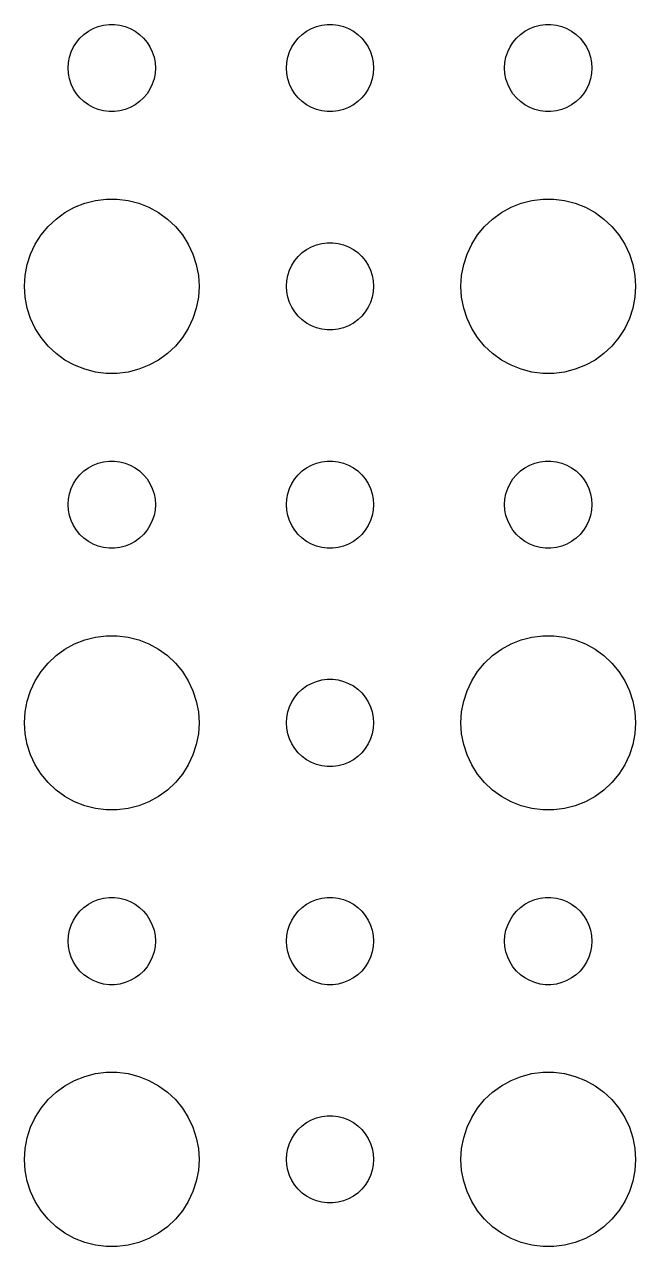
# Model space of a CAD drawing. Header units: metres. Extents: x -157 to 157, y -157 to 157.
# Drawn here: x 57 to 78, y -2.99 to 39 of the extents above; entities that cross this region are included whole.
import ezdxf

# ---------------------------------------------------------------- set-up
doc = ezdxf.new("R2010")
doc.units = ezdxf.units.M

msp = doc.modelspace()

# ---------------------------------------------------------------- linework, layer by layer
for p, q in [((58.9065, 38.5268), (59.0439, 38.6558)), ((59.0439, 38.6558), (59.1963, 38.7665)), ((59.1963, 38.7665), (59.3613, 38.8572)), ((59.3613, 38.8572), (59.5365, 38.9266)), ((59.5365, 38.9266), (59.7189, 38.9734)), ((59.7189, 38.9734), (59.9058, 38.997)), ((59.9058, 38.997), (60.0942, 38.997)), ((60.0942, 38.997), (60.2811, 38.9734)), ((60.2811, 38.9734), (60.4635, 38.9266)), ((60.4635, 38.9266), (60.6387, 38.8572)), ((60.6387, 38.8572), (60.8037, 38.7665)), ((60.8037, 38.7665), (60.9561, 38.6558)), ((60.9561, 38.6558), (61.0934, 38.5268)), ((66.4065, 38.5268), (66.5439, 38.6558)), ((66.5439, 38.6558), (66.6963, 38.7665)), ((66.6963, 38.7665), (66.8613, 38.8572)), ((66.8613, 38.8572), (67.0365, 38.9266)), ((67.0365, 38.9266), (67.2189, 38.9734)), ((67.2189, 38.9734), (67.4058, 38.997)), ((67.4058, 38.997), (67.5942, 38.997)), ((67.5942, 38.997), (67.7811, 38.9734)), ((67.7811, 38.9734), (67.9635, 38.9266)), ((67.9635, 38.9266), (68.1387, 38.8572)), ((68.1387, 38.8572), (68.3037, 38.7665)), ((68.3037, 38.7665), (68.4561, 38.6558)), ((68.4561, 38.6558), (68.5934, 38.5268)), ((73.9065, 38.5268), (74.0439, 38.6558)), ((74.0439, 38.6558), (74.1963, 38.7665)), ((74.1963, 38.7665), (74.3613, 38.8572)), ((74.3613, 38.8572), (74.5365, 38.9266)), ((74.5365, 38.9266), (74.7189, 38.9734)), ((74.7189, 38.9734), (74.9058, 38.997)), ((74.9058, 38.997), (75.0942, 38.997)), ((75.0942, 38.997), (75.2811, 38.9734)), ((75.2811, 38.9734), (75.4635, 38.9266)), ((75.4635, 38.9266), (75.6387, 38.8572)), ((75.6387, 38.8572), (75.8037, 38.7665)), ((75.8037, 38.7665), (75.9561, 38.6558)), ((75.9561, 38.6558), (76.0934, 38.5268)), ((58.6053, 38.0522), (58.6855, 38.2226)), ((58.6855, 38.2226), (58.7865, 38.3817)), ((58.7865, 38.3817), (58.9065, 38.5268)), ((61.0934, 38.5268), (61.2135, 38.3817)), ((61.2135, 38.3817), (61.3145, 38.2226)), ((61.3145, 38.2226), (61.3947, 38.0522)), ((66.1053, 38.0522), (66.1855, 38.2226)), ((66.1855, 38.2226), (66.2865, 38.3817)), ((66.2865, 38.3817), (66.4065, 38.5268)), ((68.5934, 38.5268), (68.7135, 38.3817)), ((68.7135, 38.3817), (68.8145, 38.2226)), ((68.8145, 38.2226), (68.8947, 38.0522)), ((73.6053, 38.0522), (73.6855, 38.2226)), ((73.6855, 38.2226), (73.7865, 38.3817)), ((73.7865, 38.3817), (73.9065, 38.5268)), ((76.0934, 38.5268), (76.2135, 38.3817)), ((76.2135, 38.3817), (76.3145, 38.2226)), ((76.3145, 38.2226), (76.3947, 38.0522)), ((58.5118, 37.688), (58.5471, 37.873)), ((58.5471, 37.873), (58.6053, 38.0522)), ((61.3947, 38.0522), (61.4529, 37.873)), ((61.4529, 37.873), (61.4882, 37.688)), ((66.0118, 37.688), (66.0471, 37.873)), ((66.0471, 37.873), (66.1053, 38.0522)), ((68.8947, 38.0522), (68.9529, 37.873)), ((68.9529, 37.873), (68.9882, 37.688)), ((73.5118, 37.688), (73.5471, 37.873)), ((73.5471, 37.873), (73.6053, 38.0522)), ((76.3947, 38.0522), (76.4529, 37.873)), ((76.4529, 37.873), (76.4882, 37.688)), ((58.5, 37.5), (58.5118, 37.688)), ((58.5118, 37.312), (58.5, 37.5)), ((61.4882, 37.688), (61.5, 37.5)), ((61.5, 37.5), (61.4882, 37.312)), ((66, 37.5), (66.0118, 37.688)), ((66.0118, 37.312), (66, 37.5)), ((68.9882, 37.688), (69, 37.5)), ((69, 37.5), (68.9882, 37.312)), ((73.5, 37.5), (73.5118, 37.688)), ((73.5118, 37.312), (73.5, 37.5)), ((76.4882, 37.688), (76.5, 37.5)), ((76.5, 37.5), (76.4882, 37.312)), ((58.5471, 37.127), (58.5118, 37.312)), ((58.6053, 36.9478), (58.5471, 37.127)), ((61.4529, 37.127), (61.3947, 36.9478)), ((61.4882, 37.312), (61.4529, 37.127)), ((66.0471, 37.127), (66.0118, 37.312)), ((66.1053, 36.9478), (66.0471, 37.127)), ((68.9529, 37.127), (68.8947, 36.9478)), ((68.9882, 37.312), (68.9529, 37.127)), ((73.5471, 37.127), (73.5118, 37.312)), ((73.6053, 36.9478), (73.5471, 37.127)), ((76.4529, 37.127), (76.3947, 36.9478)), ((76.4882, 37.312), (76.4529, 37.127)), ((58.6855, 36.7774), (58.6053, 36.9478)), ((58.7865, 36.6183), (58.6855, 36.7774)), ((58.9065, 36.4732), (58.7865, 36.6183)), ((61.2135, 36.6183), (61.0934, 36.4732)), ((61.3145, 36.7774), (61.2135, 36.6183)), ((61.3947, 36.9478), (61.3145, 36.7774)), ((66.1855, 36.7774), (66.1053, 36.9478)), ((66.2865, 36.6183), (66.1855, 36.7774)), ((66.4065, 36.4732), (66.2865, 36.6183)), ((68.7135, 36.6183), (68.5934, 36.4732)), ((68.8145, 36.7774), (68.7135, 36.6183)), ((68.8947, 36.9478), (68.8145, 36.7774)), ((73.6855, 36.7774), (73.6053, 36.9478)), ((73.7865, 36.6183), (73.6855, 36.7774)), ((73.9065, 36.4732), (73.7865, 36.6183)), ((76.2135, 36.6183), (76.0934, 36.4732)), ((76.3145, 36.7774), (76.2135, 36.6183)), ((76.3947, 36.9478), (76.3145, 36.7774)), ((59.0439, 36.3442), (58.9065, 36.4732)), ((59.1963, 36.2335), (59.0439, 36.3442)), ((59.3613, 36.1428), (59.1963, 36.2335)), ((59.5365, 36.0734), (59.3613, 36.1428)), ((60.6387, 36.1428), (60.4635, 36.0734)), ((60.8037, 36.2335), (60.6387, 36.1428)), ((60.9561, 36.3442), (60.8037, 36.2335)), ((61.0934, 36.4732), (60.9561, 36.3442)), ((66.5439, 36.3442), (66.4065, 36.4732)), ((66.6963, 36.2335), (66.5439, 36.3442)), ((66.8613, 36.1428), (66.6963, 36.2335)), ((67.0365, 36.0734), (66.8613, 36.1428)), ((68.1387, 36.1428), (67.9635, 36.0734)), ((68.3037, 36.2335), (68.1387, 36.1428)), ((68.4561, 36.3442), (68.3037, 36.2335)), ((68.5934, 36.4732), (68.4561, 36.3442)), ((74.0439, 36.3442), (73.9065, 36.4732)), ((74.1963, 36.2335), (74.0439, 36.3442)), ((74.3613, 36.1428), (74.1963, 36.2335)), ((74.5365, 36.0734), (74.3613, 36.1428)), ((75.6387, 36.1428), (75.4635, 36.0734)), ((75.8037, 36.2335), (75.6387, 36.1428)), ((75.9561, 36.3442), (75.8037, 36.2335)), ((76.0934, 36.4732), (75.9561, 36.3442)), ((59.7189, 36.0266), (59.5365, 36.0734)), ((59.9058, 36.003), (59.7189, 36.0266)), ((60.0942, 36.003), (59.9058, 36.003)), ((60.2811, 36.0266), (60.0942, 36.003)), ((60.4635, 36.0734), (60.2811, 36.0266)), ((67.2189, 36.0266), (67.0365, 36.0734)), ((67.4058, 36.003), (67.2189, 36.0266)), ((67.5942, 36.003), (67.4058, 36.003)), ((67.7811, 36.0266), (67.5942, 36.003)), ((67.9635, 36.0734), (67.7811, 36.0266)), ((74.7189, 36.0266), (74.5365, 36.0734)), ((74.9058, 36.003), (74.7189, 36.0266)), ((75.0942, 36.003), (74.9058, 36.003)), ((75.2811, 36.0266), (75.0942, 36.003)), ((75.4635, 36.0734), (75.2811, 36.0266)), ((58.7227, 32.7145), (59.0729, 32.8532)), ((59.0729, 32.8532), (59.4379, 32.9469)), ((59.4379, 32.9469), (59.8116, 32.9941)), ((59.8116, 32.9941), (60.1884, 32.9941)), ((60.1884, 32.9941), (60.5621, 32.9469)), ((60.5621, 32.9469), (60.927, 32.8532)), ((60.927, 32.8532), (61.2773, 32.7145)), ((73.7227, 32.7145), (74.073, 32.8532)), ((74.073, 32.8532), (74.4379, 32.9469)), ((74.4379, 32.9469), (74.8116, 32.9941)), ((74.8116, 32.9941), (75.1884, 32.9941)), ((75.1884, 32.9941), (75.5621, 32.9469)), ((75.5621, 32.9469), (75.927, 32.8532)), ((75.927, 32.8532), (76.2773, 32.7145)), ((58.0877, 32.3115), (58.3925, 32.533)), ((58.3925, 32.533), (58.7227, 32.7145)), ((61.2773, 32.7145), (61.6075, 32.533)), ((61.6075, 32.533), (61.9123, 32.3115)), ((73.0877, 32.3115), (73.3925, 32.533)), ((73.3925, 32.533), (73.7227, 32.7145)), ((76.2773, 32.7145), (76.6075, 32.533)), ((76.6075, 32.533), (76.9123, 32.3115)), ((57.5729, 31.7634), (57.8131, 32.0536)), ((57.8131, 32.0536), (58.0877, 32.3115)), ((61.9123, 32.3115), (62.1869, 32.0536)), ((62.1869, 32.0536), (62.427, 31.7634)), ((72.573, 31.7634), (72.8131, 32.0536)), ((72.8131, 32.0536), (73.0877, 32.3115)), ((76.9123, 32.3115), (77.1869, 32.0536)), ((77.1869, 32.0536), (77.427, 31.7634)), ((57.3711, 31.4453), (57.5729, 31.7634)), ((62.427, 31.7634), (62.6289, 31.4453)), ((67.2189, 31.4734), (67.4058, 31.497)), ((67.4058, 31.497), (67.5942, 31.497)), ((67.5942, 31.497), (67.7811, 31.4734)), ((72.3711, 31.4453), (72.573, 31.7634)), ((77.427, 31.7634), (77.6289, 31.4453)), ((57.0942, 30.7461), (57.2107, 31.1044)), ((57.2107, 31.1044), (57.3711, 31.4453)), ((62.6289, 31.4453), (62.7893, 31.1044)), ((62.7893, 31.1044), (62.9057, 30.7461)), ((66.4065, 31.0268), (66.5439, 31.1558)), ((66.5439, 31.1558), (66.6963, 31.2665)), ((66.6963, 31.2665), (66.8613, 31.3572)), ((66.8613, 31.3572), (67.0365, 31.4266)), ((67.0365, 31.4266), (67.2189, 31.4734)), ((67.7811, 31.4734), (67.9635, 31.4266)), ((67.9635, 31.4266), (68.1387, 31.3572)), ((68.1387, 31.3572), (68.3037, 31.2665)), ((68.3037, 31.2665), (68.4561, 31.1558)), ((68.4561, 31.1558), (68.5934, 31.0268)), ((72.0943, 30.7461), (72.2107, 31.1044)), ((72.2107, 31.1044), (72.3711, 31.4453)), ((77.6289, 31.4453), (77.7893, 31.1044)), ((77.7893, 31.1044), (77.9057, 30.7461)), ((57.0237, 30.376), (57.0942, 30.7461)), ((62.9057, 30.7461), (62.9763, 30.376)), ((66.1053, 30.5522), (66.1855, 30.7226)), ((66.1855, 30.7226), (66.2865, 30.8817)), ((66.2865, 30.8817), (66.4065, 31.0268)), ((68.5934, 31.0268), (68.7135, 30.8817)), ((68.7135, 30.8817), (68.8145, 30.7226)), ((68.8145, 30.7226), (68.8947, 30.5522)), ((72.0237, 30.376), (72.0943, 30.7461)), ((77.9057, 30.7461), (77.9763, 30.376)), ((57, 30), (57.0237, 30.376)), ((62.9763, 30.376), (63, 30)), ((66.0118, 30.188), (66.0471, 30.373)), ((66.0471, 30.373), (66.1053, 30.5522)), ((68.8947, 30.5522), (68.9529, 30.373)), ((68.9529, 30.373), (68.9882, 30.188)), ((72, 30), (72.0237, 30.376)), ((77.9763, 30.376), (78, 30)), ((57.0237, 29.624), (57, 30)), ((63, 30), (62.9763, 29.624)), ((66, 30), (66.0118, 30.188)), ((66.0118, 29.812), (66, 30)), ((68.9882, 30.188), (69, 30)), ((69, 30), (68.9882, 29.812)), ((72.0237, 29.624), (72, 30)), ((78, 30), (77.9763, 29.624)), ((57.0942, 29.2539), (57.0237, 29.624)), ((62.9763, 29.624), (62.9057, 29.2539)), ((66.0471, 29.627), (66.0118, 29.812)), ((66.1053, 29.4478), (66.0471, 29.627)), ((66.1855, 29.2774), (66.1053, 29.4478)), ((68.8947, 29.4478), (68.8145, 29.2774)), ((68.9529, 29.627), (68.8947, 29.4478)), ((68.9882, 29.812), (68.9529, 29.627)), ((72.0943, 29.2539), (72.0237, 29.624)), ((77.9763, 29.624), (77.9057, 29.2539)), ((57.2107, 28.8956), (57.0942, 29.2539)), ((62.9057, 29.2539), (62.7893, 28.8956)), ((66.2865, 29.1183), (66.1855, 29.2774)), ((66.4065, 28.9732), (66.2865, 29.1183)), ((68.7135, 29.1183), (68.5934, 28.9732)), ((68.8145, 29.2774), (68.7135, 29.1183)), ((72.2107, 28.8956), (72.0943, 29.2539)), ((77.9057, 29.2539), (77.7893, 28.8956)), ((57.3711, 28.5547), (57.2107, 28.8956)), ((57.5729, 28.2366), (57.3711, 28.5547)), ((62.6289, 28.5547), (62.427, 28.2366)), ((62.7893, 28.8956), (62.6289, 28.5547)), ((66.5439, 28.8442), (66.4065, 28.9732)), ((66.6963, 28.7335), (66.5439, 28.8442)), ((66.8613, 28.6427), (66.6963, 28.7335)), ((67.0365, 28.5734), (66.8613, 28.6427)), ((67.2189, 28.5266), (67.0365, 28.5734)), ((67.9635, 28.5734), (67.7811, 28.5266)), ((68.1387, 28.6427), (67.9635, 28.5734)), ((68.3037, 28.7335), (68.1387, 28.6427)), ((68.4561, 28.8442), (68.3037, 28.7335)), ((68.5934, 28.9732), (68.4561, 28.8442)), ((72.3711, 28.5547), (72.2107, 28.8956)), ((72.573, 28.2366), (72.3711, 28.5547)), ((77.6289, 28.5547), (77.427, 28.2366)), ((77.7893, 28.8956), (77.6289, 28.5547)), ((57.8131, 27.9464), (57.5729, 28.2366)), ((62.427, 28.2366), (62.1869, 27.9464)), ((67.4058, 28.503), (67.2189, 28.5266)), ((67.5942, 28.503), (67.4058, 28.503)), ((67.7811, 28.5266), (67.5942, 28.503)), ((72.8131, 27.9464), (72.573, 28.2366)), ((77.427, 28.2366), (77.1869, 27.9464)), ((58.0877, 27.6884), (57.8131, 27.9464)), ((62.1869, 27.9464), (61.9123, 27.6884)), ((73.0877, 27.6884), (72.8131, 27.9464)), ((77.1869, 27.9464), (76.9123, 27.6884)), ((58.3925, 27.467), (58.0877, 27.6884)), ((58.7227, 27.2855), (58.3925, 27.467)), ((61.6075, 27.467), (61.2773, 27.2855)), ((61.9123, 27.6884), (61.6075, 27.467)), ((73.3925, 27.467), (73.0877, 27.6884)), ((73.7227, 27.2855), (73.3925, 27.467)), ((76.6075, 27.467), (76.2773, 27.2855)), ((76.9123, 27.6884), (76.6075, 27.467)), ((59.0729, 27.1468), (58.7227, 27.2855)), ((59.4379, 27.0531), (59.0729, 27.1468)), ((59.8116, 27.0059), (59.4379, 27.0531)), ((60.1884, 27.0059), (59.8116, 27.0059)), ((60.5621, 27.0531), (60.1884, 27.0059)), ((60.927, 27.1468), (60.5621, 27.0531)), ((61.2773, 27.2855), (60.927, 27.1468)), ((74.073, 27.1468), (73.7227, 27.2855)), ((74.4379, 27.0531), (74.073, 27.1468)), ((74.8116, 27.0059), (74.4379, 27.0531)), ((75.1884, 27.0059), (74.8116, 27.0059)), ((75.5621, 27.0531), (75.1884, 27.0059)), ((75.927, 27.1468), (75.5621, 27.0531)), ((76.2773, 27.2855), (75.927, 27.1468)), ((59.5365, 23.9266), (59.7189, 23.9734)), ((59.7189, 23.9734), (59.9058, 23.997)), ((59.9058, 23.997), (60.0942, 23.997)), ((60.0942, 23.997), (60.2811, 23.9734)), ((60.2811, 23.9734), (60.4635, 23.9266)), ((67.0365, 23.9266), (67.2189, 23.9734)), ((67.2189, 23.9734), (67.4058, 23.997)), ((67.4058, 23.997), (67.5942, 23.997)), ((67.5942, 23.997), (67.7811, 23.9734)), ((67.7811, 23.9734), (67.9635, 23.9266)), ((74.5365, 23.9266), (74.7189, 23.9734)), ((74.7189, 23.9734), (74.9058, 23.997)), ((74.9058, 23.997), (75.0942, 23.997)), ((75.0942, 23.997), (75.2811, 23.9734)), ((75.2811, 23.9734), (75.4635, 23.9266)), ((58.7865, 23.3817), (58.9065, 23.5268)), ((58.9065, 23.5268), (59.0439, 23.6558)), ((59.0439, 23.6558), (59.1963, 23.7665)), ((59.1963, 23.7665), (59.3613, 23.8572)), ((59.3613, 23.8572), (59.5365, 23.9266)), ((60.4635, 23.9266), (60.6387, 23.8572)), ((60.6387, 23.8572), (60.8037, 23.7665)), ((60.8037, 23.7665), (60.9561, 23.6558)), ((60.9561, 23.6558), (61.0934, 23.5268)), ((61.0934, 23.5268), (61.2135, 23.3817)), ((66.2865, 23.3817), (66.4065, 23.5268)), ((66.4065, 23.5268), (66.5439, 23.6558)), ((66.5439, 23.6558), (66.6963, 23.7665)), ((66.6963, 23.7665), (66.8613, 23.8572)), ((66.8613, 23.8572), (67.0365, 23.9266)), ((67.9635, 23.9266), (68.1387, 23.8572)), ((68.1387, 23.8572), (68.3037, 23.7665)), ((68.3037, 23.7665), (68.4561, 23.6558)), ((68.4561, 23.6558), (68.5934, 23.5268)), ((68.5934, 23.5268), (68.7135, 23.3817)), ((73.7865, 23.3817), (73.9065, 23.5268)), ((73.9065, 23.5268), (74.0439, 23.6558)), ((74.0439, 23.6558), (74.1963, 23.7665)), ((74.1963, 23.7665), (74.3613, 23.8572)), ((74.3613, 23.8572), (74.5365, 23.9266)), ((75.4635, 23.9266), (75.6387, 23.8572)), ((75.6387, 23.8572), (75.8037, 23.7665)), ((75.8037, 23.7665), (75.9561, 23.6558)), ((75.9561, 23.6558), (76.0934, 23.5268)), ((76.0934, 23.5268), (76.2135, 23.3817)), ((58.6053, 23.0522), (58.6855, 23.2226)), ((58.6855, 23.2226), (58.7865, 23.3817)), ((61.2135, 23.3817), (61.3145, 23.2226)), ((61.3145, 23.2226), (61.3947, 23.0522)), ((66.1053, 23.0522), (66.1855, 23.2226)), ((66.1855, 23.2226), (66.2865, 23.3817)), ((68.7135, 23.3817), (68.8145, 23.2226)), ((68.8145, 23.2226), (68.8947, 23.0522)), ((73.6053, 23.0522), (73.6855, 23.2226)), ((73.6855, 23.2226), (73.7865, 23.3817)), ((76.2135, 23.3817), (76.3145, 23.2226)), ((76.3145, 23.2226), (76.3947, 23.0522)), ((58.5, 22.5), (58.5118, 22.688)), ((58.5118, 22.688), (58.5471, 22.873)), ((58.5471, 22.873), (58.6053, 23.0522)), ((61.3947, 23.0522), (61.4529, 22.873)), ((61.4529, 22.873), (61.4882, 22.688)), ((61.4882, 22.688), (61.5, 22.5)), ((66, 22.5), (66.0118, 22.688)), ((66.0118, 22.688), (66.0471, 22.873)), ((66.0471, 22.873), (66.1053, 23.0522)), ((68.8947, 23.0522), (68.9529, 22.873)), ((68.9529, 22.873), (68.9882, 22.688)), ((68.9882, 22.688), (69, 22.5)), ((73.5, 22.5), (73.5118, 22.688)), ((73.5118, 22.688), (73.5471, 22.873)), ((73.5471, 22.873), (73.6053, 23.0522)), ((76.3947, 23.0522), (76.4529, 22.873)), ((76.4529, 22.873), (76.4882, 22.688)), ((76.4882, 22.688), (76.5, 22.5)), ((58.5118, 22.312), (58.5, 22.5)), ((58.5471, 22.127), (58.5118, 22.312)), ((61.4882, 22.312), (61.4529, 22.127)), ((61.5, 22.5), (61.4882, 22.312)), ((66.0118, 22.312), (66, 22.5)), ((66.0471, 22.127), (66.0118, 22.312)), ((68.9882, 22.312), (68.9529, 22.127)), ((69, 22.5), (68.9882, 22.312)), ((73.5118, 22.312), (73.5, 22.5)), ((73.5471, 22.127), (73.5118, 22.312)), ((76.4882, 22.312), (76.4529, 22.127)), ((76.5, 22.5), (76.4882, 22.312)), ((58.6053, 21.9478), (58.5471, 22.127)), ((58.6855, 21.7774), (58.6053, 21.9478)), ((61.3947, 21.9478), (61.3145, 21.7774)), ((61.4529, 22.127), (61.3947, 21.9478)), ((66.1053, 21.9478), (66.0471, 22.127)), ((66.1855, 21.7774), (66.1053, 21.9478)), ((68.8947, 21.9478), (68.8145, 21.7774)), ((68.9529, 22.127), (68.8947, 21.9478)), ((73.6053, 21.9478), (73.5471, 22.127)), ((73.6855, 21.7774), (73.6053, 21.9478)), ((76.3947, 21.9478), (76.3145, 21.7774)), ((76.4529, 22.127), (76.3947, 21.9478)), ((58.7865, 21.6183), (58.6855, 21.7774)), ((58.9065, 21.4732), (58.7865, 21.6183)), ((59.0439, 21.3442), (58.9065, 21.4732)), ((61.0934, 21.4732), (60.9561, 21.3442)), ((61.2135, 21.6183), (61.0934, 21.4732)), ((61.3145, 21.7774), (61.2135, 21.6183)), ((66.2865, 21.6183), (66.1855, 21.7774)), ((66.4065, 21.4732), (66.2865, 21.6183)), ((66.5439, 21.3442), (66.4065, 21.4732)), ((68.5934, 21.4732), (68.4561, 21.3442)), ((68.7135, 21.6183), (68.5934, 21.4732)), ((68.8145, 21.7774), (68.7135, 21.6183)), ((73.7865, 21.6183), (73.6855, 21.7774)), ((73.9065, 21.4732), (73.7865, 21.6183)), ((74.0439, 21.3442), (73.9065, 21.4732)), ((76.0934, 21.4732), (75.9561, 21.3442)), ((76.2135, 21.6183), (76.0934, 21.4732)), ((76.3145, 21.7774), (76.2135, 21.6183)), ((59.1963, 21.2335), (59.0439, 21.3442)), ((59.3613, 21.1427), (59.1963, 21.2335)), ((59.5365, 21.0734), (59.3613, 21.1427)), ((59.7189, 21.0266), (59.5365, 21.0734)), ((59.9058, 21.003), (59.7189, 21.0266)), ((60.0942, 21.003), (59.9058, 21.003)), ((60.2811, 21.0266), (60.0942, 21.003)), ((60.4635, 21.0734), (60.2811, 21.0266)), ((60.6387, 21.1427), (60.4635, 21.0734)), ((60.8037, 21.2335), (60.6387, 21.1427)), ((60.9561, 21.3442), (60.8037, 21.2335)), ((66.6963, 21.2335), (66.5439, 21.3442)), ((66.8613, 21.1427), (66.6963, 21.2335)), ((67.0365, 21.0734), (66.8613, 21.1427)), ((67.2189, 21.0266), (67.0365, 21.0734)), ((67.4058, 21.003), (67.2189, 21.0266)), ((67.5942, 21.003), (67.4058, 21.003)), ((67.7811, 21.0266), (67.5942, 21.003)), ((67.9635, 21.0734), (67.7811, 21.0266)), ((68.1387, 21.1427), (67.9635, 21.0734)), ((68.3037, 21.2335), (68.1387, 21.1427)), ((68.4561, 21.3442), (68.3037, 21.2335)), ((74.1963, 21.2335), (74.0439, 21.3442)), ((74.3613, 21.1427), (74.1963, 21.2335)), ((74.5365, 21.0734), (74.3613, 21.1427)), ((74.7189, 21.0266), (74.5365, 21.0734)), ((74.9058, 21.003), (74.7189, 21.0266)), ((75.0942, 21.003), (74.9058, 21.003)), ((75.2811, 21.0266), (75.0942, 21.003)), ((75.4635, 21.0734), (75.2811, 21.0266)), ((75.6387, 21.1427), (75.4635, 21.0734)), ((75.8037, 21.2335), (75.6387, 21.1427)), ((75.9561, 21.3442), (75.8037, 21.2335)), ((58.3925, 17.533), (58.7227, 17.7145)), ((58.7227, 17.7145), (59.0729, 17.8532)), ((59.0729, 17.8532), (59.4379, 17.9469)), ((59.4379, 17.9469), (59.8116, 17.9941)), ((59.8116, 17.9941), (60.1884, 17.9941)), ((60.1884, 17.9941), (60.5621, 17.9469)), ((60.5621, 17.9469), (60.927, 17.8532)), ((60.927, 17.8532), (61.2773, 17.7145)), ((61.2773, 17.7145), (61.6075, 17.533)), ((73.3925, 17.533), (73.7227, 17.7145)), ((73.7227, 17.7145), (74.073, 17.8532)), ((74.073, 17.8532), (74.4379, 17.9469)), ((74.4379, 17.9469), (74.8116, 17.9941)), ((74.8116, 17.9941), (75.1884, 17.9941)), ((75.1884, 17.9941), (75.5621, 17.9469)), ((75.5621, 17.9469), (75.927, 17.8532)), ((75.927, 17.8532), (76.2773, 17.7145)), ((76.2773, 17.7145), (76.6075, 17.533)), ((57.8131, 17.0536), (58.0877, 17.3115)), ((58.0877, 17.3115), (58.3925, 17.533)), ((61.6075, 17.533), (61.9123, 17.3115)), ((61.9123, 17.3115), (62.1869, 17.0536)), ((72.8131, 17.0536), (73.0877, 17.3115)), ((73.0877, 17.3115), (73.3925, 17.533)), ((76.6075, 17.533), (76.9123, 17.3115)), ((76.9123, 17.3115), (77.1869, 17.0536)), ((57.5729, 16.7634), (57.8131, 17.0536)), ((62.1869, 17.0536), (62.427, 16.7634)), ((72.573, 16.7634), (72.8131, 17.0536)), ((77.1869, 17.0536), (77.427, 16.7634)), ((57.2107, 16.1044), (57.3711, 16.4453)), ((57.3711, 16.4453), (57.5729, 16.7634)), ((62.427, 16.7634), (62.6289, 16.4453)), ((62.6289, 16.4453), (62.7893, 16.1044)), ((66.8613, 16.3572), (67.0365, 16.4266)), ((67.0365, 16.4266), (67.2189, 16.4734)), ((67.2189, 16.4734), (67.4058, 16.497)), ((67.4058, 16.497), (67.5942, 16.497)), ((67.5942, 16.497), (67.7811, 16.4734)), ((67.7811, 16.4734), (67.9635, 16.4266)), ((67.9635, 16.4266), (68.1387, 16.3572)), ((72.2107, 16.1044), (72.3711, 16.4453)), ((72.3711, 16.4453), (72.573, 16.7634)), ((77.427, 16.7634), (77.6289, 16.4453)), ((77.6289, 16.4453), (77.7893, 16.1044)), ((57.0942, 15.7461), (57.2107, 16.1044)), ((62.7893, 16.1044), (62.9057, 15.7461)), ((66.2865, 15.8817), (66.4065, 16.0268)), ((66.4065, 16.0268), (66.5439, 16.1558)), ((66.5439, 16.1558), (66.6963, 16.2665)), ((66.6963, 16.2665), (66.8613, 16.3572)), ((68.1387, 16.3572), (68.3037, 16.2665)), ((68.3037, 16.2665), (68.4561, 16.1558)), ((68.4561, 16.1558), (68.5934, 16.0268)), ((68.5934, 16.0268), (68.7135, 15.8817)), ((72.0943, 15.7461), (72.2107, 16.1044)), ((77.7893, 16.1044), (77.9057, 15.7461)), ((57.0237, 15.376), (57.0942, 15.7461)), ((62.9057, 15.7461), (62.9763, 15.376)), ((66.0471, 15.373), (66.1053, 15.5522)), ((66.1053, 15.5522), (66.1855, 15.7226)), ((66.1855, 15.7226), (66.2865, 15.8817)), ((68.7135, 15.8817), (68.8145, 15.7226)), ((68.8145, 15.7226), (68.8947, 15.5522)), ((68.8947, 15.5522), (68.9529, 15.373)), ((72.0237, 15.376), (72.0943, 15.7461)), ((77.9057, 15.7461), (77.9763, 15.376)), ((57, 15), (57.0237, 15.376)), ((62.9763, 15.376), (63, 15)), ((66, 15), (66.0118, 15.188)), ((66.0118, 15.188), (66.0471, 15.373)), ((68.9529, 15.373), (68.9882, 15.188)), ((68.9882, 15.188), (69, 15)), ((72, 15), (72.0237, 15.376)), ((77.9763, 15.376), (78, 15)), ((57.0237, 14.624), (57, 15)), ((63, 15), (62.9763, 14.624)), ((66.0118, 14.812), (66, 15)), ((66.0471, 14.627), (66.0118, 14.812)), ((68.9882, 14.812), (68.9529, 14.627)), ((69, 15), (68.9882, 14.812)), ((72.0237, 14.624), (72, 15)), ((78, 15), (77.9763, 14.624)), ((57.0942, 14.2539), (57.0237, 14.624)), ((62.9763, 14.624), (62.9057, 14.2539)), ((66.1053, 14.4478), (66.0471, 14.627)), ((66.1855, 14.2774), (66.1053, 14.4478)), ((66.2865, 14.1183), (66.1855, 14.2774)), ((68.8145, 14.2774), (68.7135, 14.1183)), ((68.8947, 14.4478), (68.8145, 14.2774)), ((68.9529, 14.627), (68.8947, 14.4478)), ((72.0943, 14.2539), (72.0237, 14.624)), ((77.9763, 14.624), (77.9057, 14.2539)), ((57.2107, 13.8956), (57.0942, 14.2539)), ((57.3711, 13.5547), (57.2107, 13.8956)), ((62.7893, 13.8956), (62.6289, 13.5547)), ((62.9057, 14.2539), (62.7893, 13.8956)), ((66.4065, 13.9732), (66.2865, 14.1183)), ((66.5439, 13.8442), (66.4065, 13.9732)), ((68.5934, 13.9732), (68.4561, 13.8442)), ((68.7135, 14.1183), (68.5934, 13.9732)), ((72.2107, 13.8956), (72.0943, 14.2539)), ((72.3711, 13.5547), (72.2107, 13.8956)), ((77.7893, 13.8956), (77.6289, 13.5547)), ((77.9057, 14.2539), (77.7893, 13.8956)), ((57.5729, 13.2366), (57.3711, 13.5547)), ((62.6289, 13.5547), (62.427, 13.2366)), ((66.6963, 13.7335), (66.5439, 13.8442)), ((66.8613, 13.6427), (66.6963, 13.7335)), ((67.0365, 13.5734), (66.8613, 13.6427)), ((67.2189, 13.5266), (67.0365, 13.5734)), ((67.4058, 13.5029), (67.2189, 13.5266)), ((67.5942, 13.5029), (67.4058, 13.5029)), ((67.7811, 13.5266), (67.5942, 13.5029)), ((67.9635, 13.5734), (67.7811, 13.5266)), ((68.1387, 13.6427), (67.9635, 13.5734)), ((68.3037, 13.7335), (68.1387, 13.6427)), ((68.4561, 13.8442), (68.3037, 13.7335)), ((72.573, 13.2366), (72.3711, 13.5547)), ((77.6289, 13.5547), (77.427, 13.2366)), ((57.8131, 12.9464), (57.5729, 13.2366)), ((62.427, 13.2366), (62.1869, 12.9464)), ((72.8131, 12.9464), (72.573, 13.2366)), ((77.427, 13.2366), (77.1869, 12.9464)), ((58.0877, 12.6884), (57.8131, 12.9464)), ((58.3925, 12.467), (58.0877, 12.6884)), ((61.9123, 12.6884), (61.6075, 12.467)), ((62.1869, 12.9464), (61.9123, 12.6884)), ((73.0877, 12.6884), (72.8131, 12.9464)), ((73.3925, 12.467), (73.0877, 12.6884)), ((76.9123, 12.6884), (76.6075, 12.467)), ((77.1869, 12.9464), (76.9123, 12.6884)), ((58.7227, 12.2855), (58.3925, 12.467)), ((59.0729, 12.1468), (58.7227, 12.2855)), ((61.2773, 12.2855), (60.927, 12.1468)), ((61.6075, 12.467), (61.2773, 12.2855)), ((73.7227, 12.2855), (73.3925, 12.467)), ((74.073, 12.1468), (73.7227, 12.2855)), ((76.2773, 12.2855), (75.927, 12.1468)), ((76.6075, 12.467), (76.2773, 12.2855)), ((59.4379, 12.0531), (59.0729, 12.1468)), ((59.8116, 12.0059), (59.4379, 12.0531)), ((60.1884, 12.0059), (59.8116, 12.0059)), ((60.5621, 12.0531), (60.1884, 12.0059)), ((60.927, 12.1468), (60.5621, 12.0531)), ((74.4379, 12.0531), (74.073, 12.1468)), ((74.8116, 12.0059), (74.4379, 12.0531)), ((75.1884, 12.0059), (74.8116, 12.0059)), ((75.5621, 12.0531), (75.1884, 12.0059)), ((75.927, 12.1468), (75.5621, 12.0531)), ((59.1963, 8.76648), (59.3613, 8.85724)), ((59.3613, 8.85724), (59.5365, 8.92657)), ((59.5365, 8.92657), (59.7189, 8.97342)), ((59.7189, 8.97342), (59.9058, 8.99704)), ((59.9058, 8.99704), (60.0942, 8.99704)), ((60.0942, 8.99704), (60.2811, 8.97342)), ((60.2811, 8.97342), (60.4635, 8.92657)), ((60.4635, 8.92657), (60.6387, 8.85724)), ((60.6387, 8.85724), (60.8037, 8.76648)), ((66.6963, 8.76648), (66.8613, 8.85724)), ((66.8613, 8.85724), (67.0365, 8.92657)), ((67.0365, 8.92657), (67.2189, 8.97342)), ((67.2189, 8.97342), (67.4058, 8.99704)), ((67.4058, 8.99704), (67.5942, 8.99704)), ((67.5942, 8.99704), (67.7811, 8.97342)), ((67.7811, 8.97342), (67.9635, 8.92657)), ((67.9635, 8.92657), (68.1387, 8.85724)), ((68.1387, 8.85724), (68.3037, 8.76648)), ((74.1963, 8.76648), (74.3613, 8.85724)), ((74.3613, 8.85724), (74.5365, 8.92657)), ((74.5365, 8.92657), (74.7189, 8.97342)), ((74.7189, 8.97342), (74.9058, 8.99704)), ((74.9058, 8.99704), (75.0942, 8.99704)), ((75.0942, 8.99704), (75.2811, 8.97342)), ((75.2811, 8.97342), (75.4635, 8.92657)), ((75.4635, 8.92657), (75.6387, 8.85724)), ((75.6387, 8.85724), (75.8037, 8.76648)), ((58.7865, 8.38167), (58.9065, 8.52681)), ((58.9065, 8.52681), (59.0439, 8.65576)), ((59.0439, 8.65576), (59.1963, 8.76648)), ((60.8037, 8.76648), (60.9561, 8.65576)), ((60.9561, 8.65576), (61.0934, 8.52681)), ((61.0934, 8.52681), (61.2135, 8.38167)), ((66.2865, 8.38167), (66.4065, 8.52681)), ((66.4065, 8.52681), (66.5439, 8.65576)), ((66.5439, 8.65576), (66.6963, 8.76648)), ((68.3037, 8.76648), (68.4561, 8.65576)), ((68.4561, 8.65576), (68.5934, 8.52681)), ((68.5934, 8.52681), (68.7135, 8.38167)), ((73.7865, 8.38167), (73.9065, 8.52681)), ((73.9065, 8.52681), (74.0439, 8.65576)), ((74.0439, 8.65576), (74.1963, 8.76648)), ((75.8037, 8.76648), (75.9561, 8.65576)), ((75.9561, 8.65576), (76.0934, 8.52681)), ((76.0934, 8.52681), (76.2135, 8.38167)), ((58.5471, 7.87303), (58.6053, 8.05219)), ((58.6053, 8.05219), (58.6855, 8.22263)), ((58.6855, 8.22263), (58.7865, 8.38167)), ((61.2135, 8.38167), (61.3145, 8.22263)), ((61.3145, 8.22263), (61.3947, 8.05219)), ((61.3947, 8.05219), (61.4529, 7.87303)), ((66.0471, 7.87303), (66.1053, 8.05219)), ((66.1053, 8.05219), (66.1855, 8.22263)), ((66.1855, 8.22263), (66.2865, 8.38167)), ((68.7135, 8.38167), (68.8145, 8.22263)), ((68.8145, 8.22263), (68.8947, 8.05219)), ((68.8947, 8.05219), (68.9529, 7.87303)), ((73.5471, 7.87303), (73.6053, 8.05219)), ((73.6053, 8.05219), (73.6855, 8.22263)), ((73.6855, 8.22263), (73.7865, 8.38167)), ((76.2135, 8.38167), (76.3145, 8.22263)), ((76.3145, 8.22263), (76.3947, 8.05219)), ((76.3947, 8.05219), (76.4529, 7.87303)), ((58.5, 7.5), (58.5118, 7.68799)), ((58.5118, 7.68799), (58.5471, 7.87303)), ((61.4529, 7.87303), (61.4882, 7.68799)), ((61.4882, 7.68799), (61.5, 7.5)), ((66, 7.5), (66.0118, 7.68799)), ((66.0118, 7.68799), (66.0471, 7.87303)), ((68.9529, 7.87303), (68.9882, 7.68799)), ((68.9882, 7.68799), (69, 7.5)), ((73.5, 7.5), (73.5118, 7.68799)), ((73.5118, 7.68799), (73.5471, 7.87303)), ((76.4529, 7.87303), (76.4882, 7.68799)), ((76.4882, 7.68799), (76.5, 7.5)), ((58.5118, 7.312), (58.5, 7.5)), ((58.5471, 7.12695), (58.5118, 7.312)), ((61.4882, 7.312), (61.4529, 7.12695)), ((61.5, 7.5), (61.4882, 7.312)), ((66.0118, 7.312), (66, 7.5)), ((66.0471, 7.12695), (66.0118, 7.312)), ((68.9882, 7.312), (68.9529, 7.12695)), ((69, 7.5), (68.9882, 7.312)), ((73.5118, 7.312), (73.5, 7.5)), ((73.5471, 7.12695), (73.5118, 7.312)), ((76.4882, 7.312), (76.4529, 7.12695)), ((76.5, 7.5), (76.4882, 7.312)), ((58.6053, 6.9478), (58.5471, 7.12695)), ((58.6855, 6.77736), (58.6053, 6.9478)), ((58.7865, 6.61832), (58.6855, 6.77736)), ((61.3145, 6.77736), (61.2135, 6.61832)), ((61.3947, 6.9478), (61.3145, 6.77736)), ((61.4529, 7.12695), (61.3947, 6.9478)), ((66.1053, 6.9478), (66.0471, 7.12695)), ((66.1855, 6.77736), (66.1053, 6.9478)), ((66.2865, 6.61832), (66.1855, 6.77736)), ((68.8145, 6.77736), (68.7135, 6.61832)), ((68.8947, 6.9478), (68.8145, 6.77736)), ((68.9529, 7.12695), (68.8947, 6.9478)), ((73.6053, 6.9478), (73.5471, 7.12695)), ((73.6855, 6.77736), (73.6053, 6.9478)), ((73.7865, 6.61832), (73.6855, 6.77736)), ((76.3145, 6.77736), (76.2135, 6.61832)), ((76.3947, 6.9478), (76.3145, 6.77736)), ((76.4529, 7.12695), (76.3947, 6.9478)), ((58.9065, 6.47318), (58.7865, 6.61832)), ((59.0439, 6.34422), (58.9065, 6.47318)), ((59.1963, 6.23351), (59.0439, 6.34422)), ((60.9561, 6.34422), (60.8037, 6.23351)), ((61.0934, 6.47318), (60.9561, 6.34422)), ((61.2135, 6.61832), (61.0934, 6.47318)), ((66.4065, 6.47318), (66.2865, 6.61832)), ((66.5439, 6.34422), (66.4065, 6.47318)), ((66.6963, 6.23351), (66.5439, 6.34422)), ((68.4561, 6.34422), (68.3037, 6.23351)), ((68.5934, 6.47318), (68.4561, 6.34422)), ((68.7135, 6.61832), (68.5934, 6.47318)), ((73.9065, 6.47318), (73.7865, 6.61832)), ((74.0439, 6.34422), (73.9065, 6.47318)), ((74.1963, 6.23351), (74.0439, 6.34422)), ((75.9561, 6.34422), (75.8037, 6.23351)), ((76.0934, 6.47318), (75.9561, 6.34422)), ((76.2135, 6.61832), (76.0934, 6.47318)), ((59.3613, 6.14275), (59.1963, 6.23351)), ((59.5365, 6.07341), (59.3613, 6.14275)), ((59.7189, 6.02657), (59.5365, 6.07341)), ((59.9058, 6.00294), (59.7189, 6.02657)), ((60.0942, 6.00294), (59.9058, 6.00294)), ((60.2811, 6.02657), (60.0942, 6.00294)), ((60.4635, 6.07341), (60.2811, 6.02657)), ((60.6387, 6.14275), (60.4635, 6.07341)), ((60.8037, 6.23351), (60.6387, 6.14275)), ((66.8613, 6.14275), (66.6963, 6.23351)), ((67.0365, 6.07341), (66.8613, 6.14275)), ((67.2189, 6.02657), (67.0365, 6.07341)), ((67.4058, 6.00294), (67.2189, 6.02657)), ((67.5942, 6.00294), (67.4058, 6.00294)), ((67.7811, 6.02657), (67.5942, 6.00294)), ((67.9635, 6.07341), (67.7811, 6.02657)), ((68.1387, 6.14275), (67.9635, 6.07341)), ((68.3037, 6.23351), (68.1387, 6.14275)), ((74.3613, 6.14275), (74.1963, 6.23351)), ((74.5365, 6.07341), (74.3613, 6.14275)), ((74.7189, 6.02657), (74.5365, 6.07341)), ((74.9058, 6.00294), (74.7189, 6.02657)), ((75.0942, 6.00294), (74.9058, 6.00294)), ((75.2811, 6.02657), (75.0942, 6.00294)), ((75.4635, 6.07341), (75.2811, 6.02657)), ((75.6387, 6.14275), (75.4635, 6.07341)), ((75.8037, 6.23351), (75.6387, 6.14275)), ((59.0729, 2.85316), (59.4379, 2.94685)), ((59.4379, 2.94685), (59.8116, 2.99408)), ((59.8116, 2.99408), (60.1884, 2.99408)), ((60.1884, 2.99408), (60.5621, 2.94685)), ((60.5621, 2.94685), (60.927, 2.85316)), ((74.073, 2.85316), (74.4379, 2.94685)), ((74.4379, 2.94685), (74.8116, 2.99408)), ((74.8116, 2.99408), (75.1884, 2.99408)), ((75.1884, 2.99408), (75.5621, 2.94685)), ((75.5621, 2.94685), (75.927, 2.85316)), ((58.0877, 2.31154), (58.3925, 2.53297)), ((58.3925, 2.53297), (58.7227, 2.71448)), ((58.7227, 2.71448), (59.0729, 2.85316)), ((60.927, 2.85316), (61.2773, 2.71448)), ((61.2773, 2.71448), (61.6075, 2.53297)), ((61.6075, 2.53297), (61.9123, 2.31154)), ((73.0877, 2.31154), (73.3925, 2.53297)), ((73.3925, 2.53297), (73.7227, 2.71448)), ((73.7227, 2.71448), (74.073, 2.85316)), ((75.927, 2.85316), (76.2773, 2.71448)), ((76.2773, 2.71448), (76.6075, 2.53297)), ((76.6075, 2.53297), (76.9123, 2.31154)), ((57.8131, 2.05363), (58.0877, 2.31154)), ((61.9123, 2.31154), (62.1869, 2.05363)), ((72.8131, 2.05363), (73.0877, 2.31154)), ((76.9123, 2.31154), (77.1869, 2.05363)), ((57.3711, 1.44525), (57.5729, 1.76335)), ((57.5729, 1.76335), (57.8131, 2.05363)), ((62.1869, 2.05363), (62.427, 1.76335)), ((62.427, 1.76335), (62.6289, 1.44525)), ((72.3711, 1.44525), (72.573, 1.76335)), ((72.573, 1.76335), (72.8131, 2.05363)), ((77.1869, 2.05363), (77.427, 1.76335)), ((77.427, 1.76335), (77.6289, 1.44525)), ((57.2107, 1.10437), (57.3711, 1.44525)), ((62.6289, 1.44525), (62.7893, 1.10437)), ((66.5439, 1.15576), (66.6963, 1.26648)), ((66.6963, 1.26648), (66.8613, 1.35724)), ((66.8613, 1.35724), (67.0365, 1.42657)), ((67.0365, 1.42657), (67.2189, 1.47342)), ((67.2189, 1.47342), (67.4058, 1.49704)), ((67.4058, 1.49704), (67.5942, 1.49704)), ((67.5942, 1.49704), (67.7811, 1.47342)), ((67.7811, 1.47342), (67.9635, 1.42657)), ((67.9635, 1.42657), (68.1387, 1.35724)), ((68.1387, 1.35724), (68.3037, 1.26648)), ((68.3037, 1.26648), (68.4561, 1.15576)), ((72.2107, 1.10437), (72.3711, 1.44525)), ((77.6289, 1.44525), (77.7893, 1.10437)), ((57.0942, 0.74606), (57.2107, 1.10437)), ((62.7893, 1.10437), (62.9057, 0.74606)), ((66.1855, 0.72263), (66.2865, 0.88167)), ((66.2865, 0.88167), (66.4065, 1.02681)), ((66.4065, 1.02681), (66.5439, 1.15576)), ((68.4561, 1.15576), (68.5934, 1.02681)), ((68.5934, 1.02681), (68.7135, 0.88167)), ((68.7135, 0.88167), (68.8145, 0.72263)), ((72.0943, 0.74606), (72.2107, 1.10437)), ((77.7893, 1.10437), (77.9057, 0.74606)), ((57.0237, 0.37599), (57.0942, 0.74606)), ((62.9057, 0.74606), (62.9763, 0.37599)), ((66.0471, 0.37303), (66.1053, 0.55219)), ((66.1053, 0.55219), (66.1855, 0.72263)), ((68.8145, 0.72263), (68.8947, 0.55219)), ((68.8947, 0.55219), (68.9529, 0.37303)), ((72.0237, 0.37599), (72.0943, 0.74606)), ((77.9057, 0.74606), (77.9763, 0.37599)), ((57, 0), (57.0237, 0.37599)), ((57.0237, -0.37599), (57, 0)), ((62.9763, 0.37599), (63, 0)), ((63, 0), (62.9763, -0.37599)), ((66, 0), (66.0118, 0.18799)), ((66.0118, -0.18799), (66, 0)), ((66.0118, 0.18799), (66.0471, 0.37303)), ((68.9529, 0.37303), (68.9882, 0.18799)), ((68.9882, 0.18799), (69, 0)), ((69, 0), (68.9882, -0.18799)), ((72, 0), (72.0237, 0.37599)), ((72.0237, -0.37599), (72, 0)), ((77.9763, 0.37599), (78, 0)), ((78, 0), (77.9763, -0.37599)), ((57.0942, -0.74606), (57.0237, -0.37599)), ((62.9763, -0.37599), (62.9057, -0.74606)), ((66.0471, -0.37303), (66.0118, -0.18799)), ((66.1053, -0.55219), (66.0471, -0.37303)), ((68.9529, -0.37303), (68.8947, -0.55219)), ((68.9882, -0.18799), (68.9529, -0.37303)), ((72.0943, -0.74606), (72.0237, -0.37599)), ((77.9763, -0.37599), (77.9057, -0.74606)), ((57.2107, -1.10437), (57.0942, -0.74606)), ((62.9057, -0.74606), (62.7893, -1.10437)), ((66.1855, -0.72263), (66.1053, -0.55219)), ((66.2865, -0.88167), (66.1855, -0.72263)), ((68.8145, -0.72263), (68.7135, -0.88167)), ((68.8947, -0.55219), (68.8145, -0.72263)), ((72.2107, -1.10437), (72.0943, -0.74606)), ((77.9057, -0.74606), (77.7893, -1.10437)), ((57.3711, -1.44525), (57.2107, -1.10437)), ((62.7893, -1.10437), (62.6289, -1.44525)), ((66.4065, -1.02681), (66.2865, -0.88167)), ((66.5439, -1.15576), (66.4065, -1.02681)), ((66.6963, -1.26648), (66.5439, -1.15576)), ((68.4561, -1.15576), (68.3037, -1.26648)), ((68.5934, -1.02681), (68.4561, -1.15576)), ((68.7135, -0.88167), (68.5934, -1.02681)), ((72.3711, -1.44525), (72.2107, -1.10437)), ((77.7893, -1.10437), (77.6289, -1.44525)), ((57.5729, -1.76335), (57.3711, -1.44525)), ((62.6289, -1.44525), (62.427, -1.76335)), ((66.8613, -1.35724), (66.6963, -1.26648)), ((67.0365, -1.42657), (66.8613, -1.35724)), ((67.2189, -1.47342), (67.0365, -1.42657)), ((67.4058, -1.49704), (67.2189, -1.47342)), ((67.5942, -1.49704), (67.4058, -1.49704)), ((67.7811, -1.47342), (67.5942, -1.49704)), ((67.9635, -1.42657), (67.7811, -1.47342)), ((68.1387, -1.35724), (67.9635, -1.42657)), ((68.3037, -1.26648), (68.1387, -1.35724)), ((72.573, -1.76335), (72.3711, -1.44525)), ((77.6289, -1.44525), (77.427, -1.76335)), ((57.8131, -2.05363), (57.5729, -1.76335)), ((58.0877, -2.31154), (57.8131, -2.05363)), ((62.1869, -2.05363), (61.9123, -2.31154)), ((62.427, -1.76335), (62.1869, -2.05363)), ((72.8131, -2.05363), (72.573, -1.76335)), ((73.0877, -2.31154), (72.8131, -2.05363)), ((77.1869, -2.05363), (76.9123, -2.31154)), ((77.427, -1.76335), (77.1869, -2.05363)), ((58.3925, -2.53297), (58.0877, -2.31154)), ((61.9123, -2.31154), (61.6075, -2.53297)), ((73.3925, -2.53297), (73.0877, -2.31154)), ((76.9123, -2.31154), (76.6075, -2.53297)), ((58.7227, -2.71448), (58.3925, -2.53297)), ((59.0729, -2.85316), (58.7227, -2.71448)), ((59.4379, -2.94685), (59.0729, -2.85316)), ((60.927, -2.85316), (60.5621, -2.94685)), ((61.2773, -2.71448), (60.927, -2.85316)), ((61.6075, -2.53297), (61.2773, -2.71448)), ((73.7227, -2.71448), (73.3925, -2.53297)), ((74.073, -2.85316), (73.7227, -2.71448)), ((74.4379, -2.94685), (74.073, -2.85316)), ((75.927, -2.85316), (75.5621, -2.94685)), ((76.2773, -2.71448), (75.927, -2.85316)), ((76.6075, -2.53297), (76.2773, -2.71448)), ((59.8116, -2.99408), (59.4379, -2.94685)), ((60.1884, -2.99408), (59.8116, -2.99408)), ((60.5621, -2.94685), (60.1884, -2.99408)), ((74.8116, -2.99408), (74.4379, -2.94685)), ((75.1884, -2.99408), (74.8116, -2.99408)), ((75.5621, -2.94685), (75.1884, -2.99408))]:
    msp.add_line(p, q)

doc.saveas('drawing.dxf')
